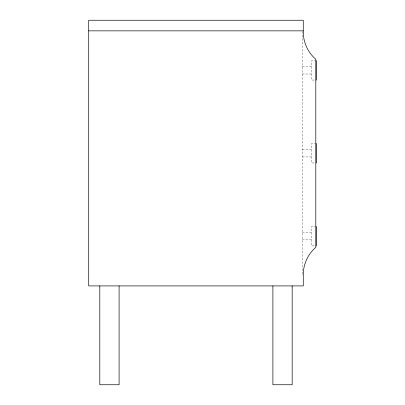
<?xml version="1.0" encoding="UTF-8"?>
<svg xmlns="http://www.w3.org/2000/svg" width="405" height="405" viewBox="0 0 405 405"><rect width="100%" height="100%" fill="white"/><g stroke="black" fill="none" stroke-linecap="round" stroke-linejoin="round"><path stroke-width="0.3" stroke-dasharray="2.02 1.52" d="M316.285 60.75L311.465 60.75L311.465 80.038L316.285 80.038M302.302 66.774L311.465 66.774M302.302 74.009L311.465 74.009M316.285 143.679L311.465 143.679L311.465 162.962L316.285 162.962M302.302 149.703L311.465 149.703M302.302 156.938L311.465 156.938M316.285 226.608L311.465 226.608L311.465 245.891L316.285 245.891M302.302 232.632L311.465 232.632M302.302 239.866L311.465 239.866M302.302 31.489L302.302 275.785"/><path stroke-width="0.61" d="M88.715 30.856L303.269 30.856A36.41 36.41 0 0 0 315.804 59.302L315.804 247.339A36.41 36.41 0 0 0 303.269 275.785L303.269 285.91L88.715 285.91L88.715 20.25L303.269 20.25L303.269 30.856M316.285 60.75L316.285 80.038M316.285 143.679L316.285 162.962M316.285 226.608L316.285 245.891M292.177 285.91L292.177 384.75L272.894 384.75L272.894 285.91M119.09 285.91L119.09 384.75L99.802 384.75L99.802 285.91"/></g></svg>
